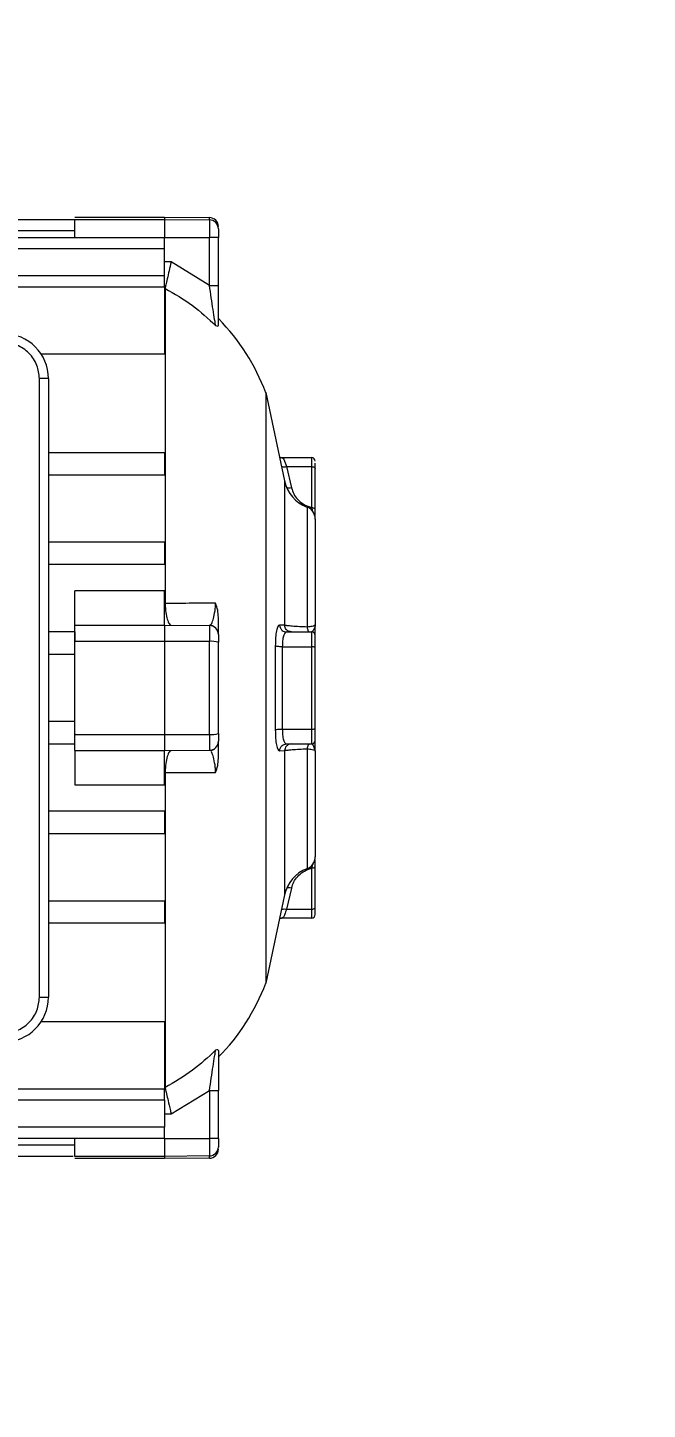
# Model space of a CAD drawing. Header units: millimetres. Extents: x 13502 to 23536, y 11874 to 14203.
# Drawn here: x 18745.22 to 18752.13, y 12926.19 to 12941.6 of the extents above; entities that cross this region are included whole.
import ezdxf

# ---------------------------------------------------------------- set-up
doc = ezdxf.new("R2010")
doc.units = ezdxf.units.MM
doc.styles.get("Standard").update_dxf_attribs({"font": 'arial.ttf'})
doc.dimstyles.new('OLCU50', dxfattribs={"dimtxt": 8, "dimasz": 3, "dimexe": 1.25, "dimexo": 0.625, "dimtad": 1, "dimdec": 0, "dimtxsty": 'Standard', "dimblk": 'OBLIQUE', "dimcen": 2.5, "dimclrd": 256, "dimclre": 251, "dimclrt": 25, "dimadec": 0, "dimazin": 0, "dimtfac": 1, "dimtdec": 0, "dimtmove": 0, "dimatfit": 3, "dimldrblk": 'OBLIQUE', "dimfxl": 1, "dimarcsym": 0})

# ---------------------------------------------------------------- blocks, each defined once
blk = doc.blocks.new('A$C75AA7FFD')
at = {"color": 1, "linetype": 'Continuous', "lineweight": 0}
for p, q in [((93.626, 69.776), (96.821, 69.776)), ((96.82, 69.801), (97.821, 69.801)), ((96.821, 69.775), (96.821, 69.776)), ((96.821, 69.775), (97.821, 69.775)), ((97.821, 69.801), (98.321, 69.796)), ((97.821, 69.801), (97.821, 69.775)), ((97.821, 69.775), (97.821, 69.576)), ((97.821, 69.775), (98.321, 69.771)), ((98.321, 69.771), (98.321, 69.796)), ((98.321, 69.771), (98.321, 69.576)), ((93.626, 69.651), (96.821, 69.651)), ((93.626, 69.576), (97.821, 69.576)), ((97.821, 69.576), (98.321, 69.576)), ((98.321, 69.041), (98.321, 69.576)), ((98.421, 69.576), (98.321, 69.576)), ((98.421, 69.041), (98.421, 69.576)), ((93.626, 69.451), (97.821, 69.451)), ((97.821, 69.15), (97.821, 69.451)), ((97.894, 69.302), (97.821, 69.302)), ((98.321, 69.041), (97.894, 69.302)), ((93.626, 69.15), (97.821, 69.15)), ((93.626, 69.025), (97.821, 69.025)), ((97.821, 69.025), (97.821, 68.274)), ((97.821, 69.009), (97.827, 69.009)), ((97.827, 69.009), (97.827, 69.007)), ((97.827, 69.007), (97.827, 65.494)), ((98.321, 69.041), (98.421, 69.041)), ((97.821, 68.274), (96.444, 68.274)), ((96.426, 61.101), (96.426, 68.001)), ((96.526, 68.001), (96.426, 68.001)), ((96.526, 68.001), (96.526, 61.101)), ((98.949, 67.844), (99.158, 66.859)), ((98.949, 67.844), (98.949, 61.257)), ((96.526, 67.176), (97.821, 67.176)), ((97.821, 67.176), (97.821, 66.926)), ((99.134, 67.119), (99.461, 67.119)), ((99.138, 67.119), (99.134, 67.106)), ((99.461, 67.119), (99.461, 67.019)), ((96.526, 66.926), (97.821, 66.926)), ((99.181, 67.019), (99.461, 67.019)), ((99.181, 67.019), (99.236, 66.782)), ((99.461, 67.019), (99.461, 66.56)), ((99.501, 66.54), (99.501, 66.999)), ((99.158, 66.859), (99.158, 65.251)), ((99.41, 66.568), (99.41, 65.23)), ((99.438, 66.569), (99.431, 66.555)), ((99.461, 66.56), (99.438, 66.569)), ((99.461, 66.535), (99.461, 66.56)), ((97.821, 66.176), (96.526, 66.176)), ((97.821, 66.176), (97.821, 65.926)), ((97.821, 65.926), (96.526, 65.926)), ((97.821, 65.632), (96.821, 65.632)), ((97.827, 65.489), (97.821, 65.489)), ((97.827, 65.494), (97.827, 65.489)), ((96.821, 65.251), (97.821, 65.251)), ((97.821, 65.251), (97.821, 65.07)), ((97.821, 65.251), (98.321, 65.246)), ((98.321, 65.246), (98.321, 65.07)), ((99.158, 65.251), (99.103, 65.251)), ((96.821, 65.176), (96.526, 65.176)), ((96.821, 65.176), (96.821, 65.063)), ((97.821, 65.07), (96.821, 65.07)), ((96.821, 65.063), (96.821, 65.07)), ((97.821, 65.07), (97.821, 64.031)), ((98.321, 65.07), (97.821, 65.07)), ((98.321, 64.031), (98.321, 65.07)), ((99.181, 65.176), (99.461, 65.176)), ((99.461, 65.176), (99.461, 65.009)), ((96.526, 64.926), (96.821, 64.926)), ((99.056, 65.02), (99.056, 64.081)), ((99.134, 65.009), (99.134, 64.092)), ((99.134, 65.009), (99.461, 65.009)), ((99.461, 65.009), (99.461, 64.092)), ((96.821, 64.176), (96.526, 64.176)), ((96.821, 64.031), (96.821, 64.038)), ((96.821, 64.038), (96.821, 64.031)), ((96.821, 64.031), (97.821, 64.031)), ((96.821, 63.851), (96.821, 64.031)), ((97.821, 64.031), (98.321, 64.031)), ((97.821, 64.031), (97.821, 63.851)), ((98.321, 64.031), (98.321, 63.855)), ((99.134, 64.092), (99.461, 64.092)), ((99.461, 64.092), (99.461, 63.926)), ((96.526, 63.926), (96.821, 63.926)), ((96.821, 63.851), (97.821, 63.851)), ((96.821, 63.851), (96.821, 63.469)), ((97.821, 63.851), (98.321, 63.855)), ((97.821, 63.469), (97.821, 63.851)), ((99.103, 63.85), (99.158, 63.851)), ((99.158, 63.851), (99.158, 62.242)), ((99.181, 63.926), (99.461, 63.926)), ((99.41, 63.871), (99.41, 62.534)), ((99.465, 63.924), (99.468, 63.926)), ((99.483, 63.902), (99.501, 63.846)), ((97.821, 63.612), (97.827, 63.612)), ((97.827, 63.612), (97.827, 63.607)), ((97.827, 63.607), (97.827, 60.094)), ((96.821, 63.469), (97.821, 63.469)), ((97.821, 63.176), (96.526, 63.176)), ((97.821, 63.176), (97.821, 62.926)), ((96.526, 62.926), (97.821, 62.926)), ((99.438, 62.532), (99.461, 62.542)), ((99.461, 62.541), (99.461, 62.567)), ((99.461, 62.542), (99.461, 62.083)), ((99.501, 62.103), (99.501, 62.562)), ((99.236, 62.319), (99.181, 62.083)), ((96.526, 62.176), (97.821, 62.176)), ((97.821, 62.176), (97.821, 61.926)), ((99.158, 62.242), (98.949, 61.257)), ((99.461, 61.983), (99.134, 61.983)), ((99.181, 62.083), (99.461, 62.083)), ((99.461, 62.083), (99.461, 61.983)), ((97.821, 61.926), (96.526, 61.926)), ((96.426, 61.101), (96.526, 61.101)), ((97.821, 60.827), (96.444, 60.827)), ((97.821, 60.827), (97.821, 60.077)), ((97.821, 60.077), (87.961, 60.077)), ((97.827, 60.093), (97.821, 60.093)), ((97.821, 59.952), (97.821, 60.077)), ((97.827, 60.094), (97.827, 60.093)), ((97.894, 59.799), (98.321, 60.061)), ((98.321, 60.061), (98.421, 60.061)), ((98.321, 60.061), (98.321, 59.525)), ((98.421, 59.525), (98.421, 60.061)), ((97.821, 59.952), (87.961, 59.952)), ((97.821, 59.952), (97.821, 59.65)), ((97.821, 59.799), (97.894, 59.799)), ((97.821, 59.65), (87.961, 59.65)), ((97.821, 59.525), (97.821, 59.65)), ((97.821, 59.525), (87.96, 59.525)), ((96.821, 59.326), (96.821, 59.525)), ((97.821, 59.525), (98.321, 59.525)), ((97.821, 59.525), (97.821, 59.326)), ((98.321, 59.525), (98.321, 59.331)), ((98.421, 59.525), (98.321, 59.525)), ((96.821, 59.45), (88.826, 59.45)), ((96.803, 59.325), (88.826, 59.325)), ((97.821, 59.301), (96.82, 59.301)), ((96.821, 59.326), (96.821, 59.326)), ((97.821, 59.326), (96.821, 59.326)), ((96.821, 59.325), (96.821, 59.326)), ((98.321, 59.331), (97.821, 59.326)), ((97.821, 59.326), (97.821, 59.301)), ((98.321, 59.305), (97.821, 59.301)), ((98.321, 59.305), (98.321, 59.331))]:
    blk.add_line(p, q, dxfattribs=at)
at = {"color": 1, "linetype": 'Continuous', "lineweight": 0, "flags": 128}
for points in [[(99.461, 67.019), (99.468, 67.018), (99.476, 67.017), (99.483, 67.015), (99.489, 67.013), (99.494, 67.01), (99.498, 67.006), (99.5, 67.003), (99.501, 66.999)], [(99.461, 62.083), (99.468, 62.083), (99.476, 62.084), (99.483, 62.086), (99.489, 62.089), (99.494, 62.092), (99.498, 62.095), (99.5, 62.099), (99.501, 62.103)]]:
    blk.add_lwpolyline(points, dxfattribs=at)
at = {"color": 1, "linetype": 'Continuous', "lineweight": 0}
for centre, radius, start, end in [((98.321, 69.696), 0.1, 0, 89.5), ((98.321, 69.671), 0.0998, 0.1448, 89.6386), ((96.759, 67.027), 2.337, 20.458, 44.5224), ((96.026, 68.001), 0.5, 0, 90), ((99.461, 67.079), 0.04, 0, 90), ((99.549, 66.942), 0.4, 192, 249.5281), ((99.361, 66.437), 0.14, 0, 69.5281), ((98.321, 65.146), 0.1, 0, 89.5), ((98.346, 64.813), 0.258, 73.1644, 95.4288), ((99.461, 65.136), 0.04, 0, 90), ((99.47, 64.945), 0.0652, 62.3287, 98.5722), ((98.346, 64.288), 0.258, 264.5679, 286.839), ((99.47, 64.156), 0.0652, 261.4317, 297.684), ((99.461, 63.966), 0.04, 270, 0), ((98.321, 63.955), 0.1, 270.5, 0), ((99.361, 62.665), 0.14, 290.4719, 0), ((99.549, 62.159), 0.4, 110.4719, 168), ((99.461, 62.023), 0.04, 270, 0), ((96.759, 62.074), 2.337, 315.3071, 339.542), ((96.026, 61.101), 0.5, 270, 0), ((98.321, 59.431), 0.0998, 270.3614, 359.8552), ((98.321, 59.405), 0.1, 270.5, 0)]:
    blk.add_arc(centre, radius, start, end, dxfattribs=at)
for points, knots in [([(96.821, 69.576), (96.821, 69.6), (96.821, 69.649), (96.821, 69.713), (96.821, 69.76), (96.821, 69.77), (96.821, 69.775)], [0, 0, 0, 0, 0.2500029, 0.5000109, 0.7500082, 1, 1, 1, 1]), ([(98.421, 69.671), (98.421, 69.669), (98.421, 69.664), (98.421, 69.641), (98.421, 69.611), (98.421, 69.587), (98.421, 69.576)], [0, 0, 0, 0, 0.241321, 0.49998, 0.758648, 1, 1, 1, 1]), ([(97.821, 69.451), (97.821, 69.468), (97.821, 69.5), (97.821, 69.542), (97.821, 69.571), (97.821, 69.574), (97.821, 69.576)], [0, 0, 0, 0, 0.250023, 0.500014, 0.750031, 1, 1, 1, 1]), ([(97.894, 69.302), (97.886, 69.269), (97.871, 69.201), (97.85, 69.111), (97.834, 69.04), (97.829, 69.019), (97.827, 69.009)], [0, 0, 0, 0, 0.249613, 0.499795, 0.749948, 1, 1, 1, 1]), ([(97.821, 69.025), (97.821, 69.041), (97.821, 69.074), (97.821, 69.115), (97.821, 69.144), (97.821, 69.148), (97.821, 69.15)], [0, 0, 0, 0, 0.2500202, 0.5000088, 0.7500397, 1, 1, 1, 1]), ([(97.827, 69.007), (97.931, 68.947), (98.135, 68.83), (98.307, 68.67), (98.39, 68.592)], [0, 0, 0, 0, 0.513879, 1, 1, 1, 1]), ([(98.39, 68.592), (98.389, 68.6), (98.387, 68.615), (98.377, 68.674), (98.362, 68.77), (98.342, 68.901), (98.328, 68.994), (98.321, 69.041)], [0, 0, 0, 0, 0.1161182, 0.2370989, 0.4875792, 0.7438393, 1, 1, 1, 1]), ([(98.421, 68.595), (98.421, 68.625), (98.421, 68.684), (98.421, 68.833), (98.421, 68.957), (98.421, 69.041)], [0, 0, 0, 0, 0.25204, 0.500985, 1, 1, 1, 1]), ([(98.39, 68.592), (98.399, 68.589), (98.417, 68.583), (98.419, 68.591), (98.421, 68.595)], [0, 0, 0, 0, 0.50098, 1, 1, 1, 1]), ([(96.426, 68.001), (96.42, 68.051), (96.412, 68.128), (96.362, 68.222), (96.311, 68.286), (96.246, 68.337), (96.153, 68.387), (96.076, 68.395), (96.026, 68.401)], [0, 0, 0, 0, 0.239461, 0.368362, 0.5, 0.631638, 0.760539, 1, 1, 1, 1]), ([(99.101, 67.126), (99.102, 67.126), (99.106, 67.125), (99.118, 67.12), (99.131, 67.119), (99.138, 67.119)], [0, 0, 0, 0, 0.153123, 0.587542, 1, 1, 1, 1]), ([(99.138, 67.119), (99.14, 67.117), (99.144, 67.115), (99.154, 67.094), (99.166, 67.063), (99.176, 67.034), (99.181, 67.019)], [0, 0, 0, 0, 0.2420471, 0.4978806, 0.7308928, 1, 1, 1, 1]), ([(99.501, 66.999), (99.501, 67.014), (99.501, 67.038), (99.501, 67.051), (99.501, 67.056)], [0, 0, 0, 0, 0.63549, 1, 1, 1, 1]), ([(99.123, 67.023), (99.126, 67.021), (99.134, 67.017), (99.155, 67.016), (99.172, 67.018), (99.181, 67.019)], [0, 0, 0, 0, 0.211921, 0.60592, 1, 1, 1, 1]), ([(99.236, 66.782), (99.225, 66.781), (99.203, 66.778), (99.186, 66.783), (99.178, 66.785)], [0, 0, 0, 0, 0.500544, 1, 1, 1, 1]), ([(99.236, 66.782), (99.244, 66.759), (99.258, 66.713), (99.304, 66.652), (99.363, 66.6), (99.413, 66.579), (99.438, 66.569)], [0, 0, 0, 0, 0.250596, 0.500811, 0.75047, 1, 1, 1, 1]), ([(99.501, 66.54), (99.5, 66.542), (99.499, 66.547), (99.49, 66.554), (99.476, 66.559), (99.466, 66.559), (99.461, 66.56)], [0, 0, 0, 0, 0.250001, 0.500075, 0.749975, 1, 1, 1, 1]), ([(99.461, 66.56), (99.464, 66.547), (99.468, 66.53), (99.473, 66.517), (99.475, 66.513)], [0, 0, 0, 0, 0.709872, 1, 1, 1, 1]), ([(99.501, 66.474), (99.501, 66.48), (99.501, 66.496), (99.501, 66.524), (99.501, 66.54)], [0, 0, 0, 0, 0.405915, 1, 1, 1, 1]), ([(99.501, 66.433), (99.501, 66.434), (99.501, 66.442), (99.501, 66.408), (99.501, 66.326), (99.501, 66.191), (99.501, 66.012), (99.501, 65.793), (99.501, 65.54), (99.501, 65.351), (99.501, 65.256)], [0, 0, 0, 0, 0.021483, 0.161269, 0.301056, 0.440847, 0.580633, 0.720424, 0.860211, 1, 1, 1, 1]), ([(96.821, 65.251), (96.821, 65.256), (96.821, 65.267), (96.821, 65.351), (96.821, 65.474), (96.821, 65.579), (96.821, 65.632)], [0, 0, 0, 0, 0.2500008, 0.4999935, 0.7499991, 1, 1, 1, 1]), ([(97.821, 65.251), (97.821, 65.256), (97.821, 65.267), (97.821, 65.351), (97.821, 65.474), (97.821, 65.579), (97.821, 65.632)], [0, 0, 0, 0, 0.2500008, 0.4999935, 0.7499991, 1, 1, 1, 1]), ([(98.39, 65.495), (98.307, 65.495), (98.135, 65.494), (97.931, 65.494), (97.827, 65.494)], [0, 0, 0, 0, 0.4861235, 1, 1, 1, 1]), ([(97.827, 65.489), (97.829, 65.456), (97.834, 65.389), (97.85, 65.312), (97.869, 65.268), (97.884, 65.252), (97.891, 65.25), (97.894, 65.25)], [0, 0, 0, 0, 0.249861, 0.499838, 0.749816, 0.912399, 1, 1, 1, 1]), ([(98.331, 65.254), (98.334, 65.256), (98.345, 65.261), (98.362, 65.304), (98.377, 65.367), (98.387, 65.435), (98.389, 65.475), (98.39, 65.495)], [0, 0, 0, 0, 0.154963, 0.446082, 0.730646, 0.868068, 1, 1, 1, 1]), ([(98.421, 65.338), (98.419, 65.365), (98.417, 65.418), (98.399, 65.469), (98.39, 65.495)], [0, 0, 0, 0, 0.498441, 1, 1, 1, 1]), ([(96.821, 65.07), (96.821, 65.095), (96.821, 65.143), (96.821, 65.202), (96.821, 65.243), (96.821, 65.248), (96.821, 65.251)], [0, 0, 0, 0, 0.249986, 0.500011, 0.750001, 1, 1, 1, 1]), ([(98.391, 65.217), (98.387, 65.221), (98.377, 65.232), (98.356, 65.244), (98.339, 65.248), (98.332, 65.25)], [0, 0, 0, 0, 0.246071, 0.637739, 1, 1, 1, 1]), ([(98.421, 65.146), (98.421, 65.156), (98.421, 65.17), (98.421, 65.249), (98.421, 65.308), (98.421, 65.338)], [0, 0, 0, 0, 0.499025, 0.747953, 1, 1, 1, 1]), ([(99.103, 65.251), (99.096, 65.248), (99.083, 65.242), (99.068, 65.191), (99.058, 65.116), (99.057, 65.052), (99.056, 65.02)], [0, 0, 0, 0, 0.250101, 0.500413, 0.750279, 1, 1, 1, 1]), ([(99.103, 65.251), (99.105, 65.24), (99.109, 65.218), (99.13, 65.193), (99.155, 65.178), (99.172, 65.177), (99.181, 65.176)], [0, 0, 0, 0, 0.279869, 0.559111, 0.779506, 1, 1, 1, 1]), ([(99.236, 65.176), (99.225, 65.177), (99.203, 65.18), (99.178, 65.2), (99.162, 65.224), (99.16, 65.242), (99.158, 65.251)], [0, 0, 0, 0, 0.279869, 0.559161, 0.779502, 1, 1, 1, 1]), ([(99.41, 65.23), (99.38, 65.231), (99.319, 65.233), (99.243, 65.239), (99.203, 65.243), (99.184, 65.245), (99.171, 65.247), (99.164, 65.249), (99.158, 65.251)], [0, 0, 0, 0, 0.234947, 0.50083, 0.750269, 0.780639, 0.832405, 1, 1, 1, 1]), ([(99.466, 65.237), (99.458, 65.236), (99.442, 65.233), (99.42, 65.231), (99.41, 65.23)], [0, 0, 0, 0, 0.514236, 1, 1, 1, 1]), ([(99.41, 65.23), (99.411, 65.223), (99.413, 65.207), (99.42, 65.19), (99.428, 65.178), (99.434, 65.176), (99.438, 65.176)], [0, 0, 0, 0, 0.250041, 0.499964, 0.749912, 1, 1, 1, 1]), ([(99.483, 65.199), (99.478, 65.193), (99.472, 65.182), (99.467, 65.179), (99.465, 65.178)], [0, 0, 0, 0, 0.658185, 1, 1, 1, 1]), ([(99.501, 65.256), (99.499, 65.252), (99.496, 65.245), (99.476, 65.24), (99.466, 65.237)], [0, 0, 0, 0, 0.50631, 1, 1, 1, 1]), ([(99.501, 65.256), (99.5, 65.246), (99.498, 65.226), (99.488, 65.208), (99.483, 65.199)], [0, 0, 0, 0, 0.5133535, 1, 1, 1, 1]), ([(99.501, 65.136), (99.501, 65.138), (99.501, 65.142), (99.501, 65.184), (99.501, 65.227), (99.501, 65.256)], [0, 0, 0, 0, 0.234034, 0.499894, 1, 1, 1, 1]), ([(96.821, 64.038), (96.821, 64.209), (96.821, 64.551), (96.821, 64.892), (96.821, 65.063)], [0, 0, 0, 0, 0.499997, 1, 1, 1, 1]), ([(98.421, 65.146), (98.421, 65.145), (98.421, 65.143), (98.421, 65.123), (98.421, 65.094), (98.421, 65.071), (98.421, 65.06)], [0, 0, 0, 0, 0.241298, 0.499962, 0.758642, 1, 1, 1, 1]), ([(98.421, 64.041), (98.421, 64.211), (98.421, 64.551), (98.421, 64.89), (98.421, 65.06)], [0, 0, 0, 0, 0.499997, 1, 1, 1, 1]), ([(99.181, 65.176), (99.174, 65.173), (99.161, 65.168), (99.146, 65.131), (99.136, 65.078), (99.135, 65.032), (99.134, 65.009)], [0, 0, 0, 0, 0.271395, 0.502393, 0.756154, 1, 1, 1, 1]), ([(99.489, 65.164), (99.485, 65.167), (99.478, 65.173), (99.47, 65.176), (99.465, 65.178)], [0, 0, 0, 0, 0.516517, 1, 1, 1, 1]), ([(99.501, 65.003), (99.501, 65.02), (99.501, 65.056), (99.501, 65.1), (99.501, 65.13), (99.501, 65.134), (99.501, 65.136)], [0, 0, 0, 0, 0.242168, 0.499998, 0.757858, 1, 1, 1, 1]), ([(99.134, 65.009), (99.125, 65.009), (99.107, 65.01), (99.083, 65.012), (99.065, 65.016), (99.059, 65.019), (99.056, 65.02)], [0, 0, 0, 0, 0.249964, 0.499996, 0.749925, 1, 1, 1, 1]), ([(99.501, 64.551), (99.501, 64.626), (99.501, 64.778), (99.501, 64.928), (99.501, 65.003)], [0, 0, 0, 0, 0.5, 1, 1, 1, 1]), ([(99.501, 64.099), (99.501, 64.174), (99.501, 64.323), (99.501, 64.475), (99.501, 64.551)], [0, 0, 0, 0, 0.5000063, 1, 1, 1, 1]), ([(98.421, 64.041), (98.421, 64.03), (98.421, 64.007), (98.421, 63.978), (98.421, 63.959), (98.421, 63.956), (98.421, 63.955)], [0, 0, 0, 0, 0.241355, 0.50003, 0.758713, 1, 1, 1, 1]), ([(99.056, 64.081), (99.059, 64.083), (99.065, 64.086), (99.083, 64.089), (99.107, 64.092), (99.125, 64.092), (99.134, 64.092)], [0, 0, 0, 0, 0.250076, 0.500005, 0.750037, 1, 1, 1, 1]), ([(99.056, 64.081), (99.057, 64.05), (99.058, 63.986), (99.068, 63.911), (99.083, 63.86), (99.096, 63.853), (99.103, 63.85)], [0, 0, 0, 0, 0.24961, 0.499195, 0.749817, 1, 1, 1, 1]), ([(99.134, 64.092), (99.135, 64.07), (99.136, 64.024), (99.146, 63.971), (99.161, 63.933), (99.174, 63.928), (99.181, 63.926)], [0, 0, 0, 0, 0.243588, 0.497226, 0.72838, 1, 1, 1, 1]), ([(99.501, 63.966), (99.501, 63.967), (99.501, 63.971), (99.501, 64.001), (99.501, 64.045), (99.501, 64.081), (99.501, 64.099)], [0, 0, 0, 0, 0.242142, 0.500002, 0.757832, 1, 1, 1, 1]), ([(99.501, 63.846), (99.501, 63.874), (99.501, 63.917), (99.501, 63.959), (99.501, 63.964), (99.501, 63.966)], [0, 0, 0, 0, 0.500097, 0.76578, 1, 1, 1, 1]), ([(97.894, 63.851), (97.891, 63.851), (97.884, 63.85), (97.869, 63.834), (97.85, 63.79), (97.834, 63.712), (97.829, 63.646), (97.827, 63.612)], [0, 0, 0, 0, 0.087574, 0.250188, 0.50016, 0.750138, 1, 1, 1, 1]), ([(98.332, 63.851), (98.339, 63.853), (98.356, 63.858), (98.376, 63.869), (98.385, 63.879), (98.388, 63.882)], [0, 0, 0, 0, 0.382246, 0.795521, 1, 1, 1, 1]), ([(98.39, 63.606), (98.389, 63.626), (98.387, 63.667), (98.377, 63.735), (98.362, 63.8), (98.348, 63.826), (98.342, 63.839)], [0, 0, 0, 0, 0.156126, 0.318748, 0.655496, 1, 1, 1, 1]), ([(98.421, 63.764), (98.421, 63.793), (98.421, 63.852), (98.421, 63.932), (98.421, 63.946), (98.421, 63.955)], [0, 0, 0, 0, 0.252053, 0.500979, 1, 1, 1, 1]), ([(99.103, 63.85), (99.105, 63.861), (99.109, 63.884), (99.13, 63.908), (99.155, 63.923), (99.172, 63.925), (99.181, 63.926)], [0, 0, 0, 0, 0.279824, 0.559107, 0.779504, 1, 1, 1, 1]), ([(99.236, 63.926), (99.225, 63.924), (99.203, 63.921), (99.178, 63.902), (99.162, 63.877), (99.16, 63.859), (99.158, 63.851)], [0, 0, 0, 0, 0.279869, 0.559161, 0.779502, 1, 1, 1, 1]), ([(99.158, 63.851), (99.164, 63.852), (99.171, 63.854), (99.197, 63.858), (99.24, 63.862), (99.319, 63.868), (99.38, 63.87), (99.41, 63.871)], [0, 0, 0, 0, 0.167638, 0.219411, 0.499043, 0.764994, 1, 1, 1, 1]), ([(99.438, 63.926), (99.434, 63.925), (99.428, 63.923), (99.42, 63.912), (99.413, 63.894), (99.411, 63.879), (99.41, 63.871)], [0, 0, 0, 0, 0.250088, 0.5, 0.749915, 1, 1, 1, 1]), ([(99.41, 63.871), (99.42, 63.87), (99.442, 63.868), (99.458, 63.865), (99.466, 63.864)], [0, 0, 0, 0, 0.485769, 1, 1, 1, 1]), ([(99.466, 63.922), (99.467, 63.921), (99.472, 63.918), (99.478, 63.909), (99.483, 63.902)], [0, 0, 0, 0, 0.300286, 1, 1, 1, 1]), ([(99.466, 63.864), (99.476, 63.861), (99.496, 63.856), (99.499, 63.849), (99.501, 63.846)], [0, 0, 0, 0, 0.49369, 1, 1, 1, 1]), ([(99.501, 63.846), (99.501, 63.751), (99.501, 63.561), (99.501, 63.309), (99.501, 63.089), (99.501, 62.91), (99.501, 62.775), (99.501, 62.694), (99.501, 62.659), (99.501, 62.667), (99.501, 62.668)], [0, 0, 0, 0, 0.139789, 0.279578, 0.419367, 0.559153, 0.698944, 0.838731, 0.978517, 1, 1, 1, 1]), ([(98.39, 63.606), (98.399, 63.632), (98.417, 63.683), (98.419, 63.737), (98.421, 63.764)], [0, 0, 0, 0, 0.5009809, 1, 1, 1, 1]), ([(97.827, 63.607), (97.931, 63.607), (98.135, 63.608), (98.307, 63.607), (98.39, 63.606)], [0, 0, 0, 0, 0.513877, 1, 1, 1, 1]), ([(99.475, 62.589), (99.473, 62.585), (99.468, 62.572), (99.464, 62.554), (99.461, 62.542)], [0, 0, 0, 0, 0.302032, 1, 1, 1, 1]), ([(99.501, 62.562), (99.501, 62.578), (99.501, 62.605), (99.501, 62.621), (99.501, 62.628)], [0, 0, 0, 0, 0.593605, 1, 1, 1, 1]), ([(99.236, 62.319), (99.244, 62.342), (99.258, 62.389), (99.304, 62.45), (99.363, 62.501), (99.413, 62.522), (99.438, 62.532)], [0, 0, 0, 0, 0.250596, 0.500811, 0.75047, 1, 1, 1, 1]), ([(99.461, 62.542), (99.466, 62.542), (99.476, 62.543), (99.49, 62.547), (99.499, 62.554), (99.5, 62.559), (99.501, 62.562)], [0, 0, 0, 0, 0.250025, 0.499925, 0.749999, 1, 1, 1, 1]), ([(99.236, 62.319), (99.225, 62.321), (99.207, 62.323), (99.193, 62.319), (99.188, 62.318)], [0, 0, 0, 0, 0.619215, 1, 1, 1, 1]), ([(99.138, 61.983), (99.132, 61.982), (99.121, 61.981), (99.108, 61.977), (99.104, 61.976), (99.101, 61.975)], [0, 0, 0, 0, 0.320582, 0.677627, 1, 1, 1, 1]), ([(99.123, 62.079), (99.126, 62.08), (99.134, 62.084), (99.155, 62.086), (99.172, 62.084), (99.181, 62.083)], [0, 0, 0, 0, 0.211921, 0.60592, 1, 1, 1, 1]), ([(99.181, 62.083), (99.174, 62.062), (99.161, 62.025), (99.146, 61.991), (99.136, 61.977), (99.135, 61.989), (99.134, 61.995)], [0, 0, 0, 0, 0.271413, 0.502379, 0.756159, 1, 1, 1, 1]), ([(99.501, 62.023), (99.501, 62.025), (99.501, 62.028), (99.501, 62.058), (99.501, 62.088), (99.501, 62.103)], [0, 0, 0, 0, 0.3355423, 0.6782078, 1, 1, 1, 1]), ([(96.026, 60.701), (96.076, 60.706), (96.153, 60.714), (96.246, 60.764), (96.311, 60.816), (96.362, 60.88), (96.412, 60.973), (96.42, 61.05), (96.426, 61.101)], [0, 0, 0, 0, 0.239461, 0.368367, 0.500006, 0.631645, 0.760546, 1, 1, 1, 1]), ([(98.39, 60.509), (98.307, 60.432), (98.135, 60.271), (97.931, 60.154), (97.827, 60.094)], [0, 0, 0, 0, 0.486121, 1, 1, 1, 1]), ([(98.321, 60.061), (98.328, 60.107), (98.342, 60.2), (98.362, 60.331), (98.377, 60.427), (98.387, 60.486), (98.389, 60.502), (98.39, 60.509)], [0, 0, 0, 0, 0.256162, 0.512423, 0.762905, 0.883886, 1, 1, 1, 1]), ([(98.421, 60.506), (98.419, 60.51), (98.417, 60.518), (98.399, 60.512), (98.39, 60.509)], [0, 0, 0, 0, 0.498422, 1, 1, 1, 1]), ([(98.421, 60.506), (98.421, 60.477), (98.421, 60.418), (98.421, 60.269), (98.421, 60.144), (98.421, 60.061)], [0, 0, 0, 0, 0.25204, 0.500985, 1, 1, 1, 1]), ([(97.827, 60.093), (97.829, 60.082), (97.834, 60.061), (97.85, 59.99), (97.869, 59.911), (97.884, 59.844), (97.891, 59.811), (97.894, 59.799)], [0, 0, 0, 0, 0.249859, 0.499828, 0.749828, 0.912427, 1, 1, 1, 1]), ([(98.421, 59.525), (98.421, 59.514), (98.421, 59.491), (98.421, 59.46), (98.421, 59.437), (98.421, 59.433), (98.421, 59.43)], [0, 0, 0, 0, 0.241352, 0.50002, 0.758679, 1, 1, 1, 1])]:
    blk.add_open_spline(points, degree=3, knots=knots, dxfattribs=at)
blk = doc.blocks.new('_Oblique')
at = {"color": 0, "linetype": 'ByBlock', "lineweight": -2}
blk.add_line((-0.5, -0.5), (0.5, 0.5), dxfattribs=at)
blk = doc.blocks.new('*D79')
at = {"color": 251, "lineweight": -2, "transparency": 16777216}
for p, q in [((18779.422, 13033.552), (18665.361, 13033.552)), ((18779.422, 12918.436), (18665.361, 12918.436))]:
    blk.add_line(p, q, dxfattribs=at)
at = {"lineweight": -2, "transparency": 16777216}
blk.add_line((18666.611, 13033.552), (18666.611, 12918.436), dxfattribs=at)
at = {"layer": 'Defpoints', "color": 0, "transparency": 16777216}
for p in [(18780.047, 13033.552), (18666.611, 12918.436), (18780.047, 12918.436)]:
    blk.add_point(p, dxfattribs=at)
at = {"lineweight": -2, "transparency": 16777216, "xscale": 3, "yscale": 3, "zscale": 3}
for p, rotation in [((18666.611, 13033.552), 90), ((18666.611, 12918.436), 270)]:
    blk.add_blockref('_Oblique', p, dxfattribs=dict(at, rotation=rotation))
at = {"color": 25, "transparency": 16777216, "insert": (18661.902, 12975.994), "char_height": 8, "attachment_point": 5, "rotation": 90}
blk.add_mtext('115', dxfattribs=at)

msp = doc.modelspace()

# ---------------------------------------------------------------- block references
msp.add_blockref('A$C75AA7FFD', (18648.926, 12869.686))

# ---------------------------------------------------------------- dimensions: what is measured, and where the dimension line sits
dim = msp.add_linear_dim(base=(18666.611, 12918.436), p1=(18780.047, 13033.552), p2=(18780.047, 12918.436), angle=90, dimstyle='OLCU50', override={"dimtmove": 1})
dim.commit()
dim.dimension.update_dxf_attribs({"geometry": '*D79', "text_midpoint": (18661.902, 12975.994)})

doc.saveas('drawing.dxf')
